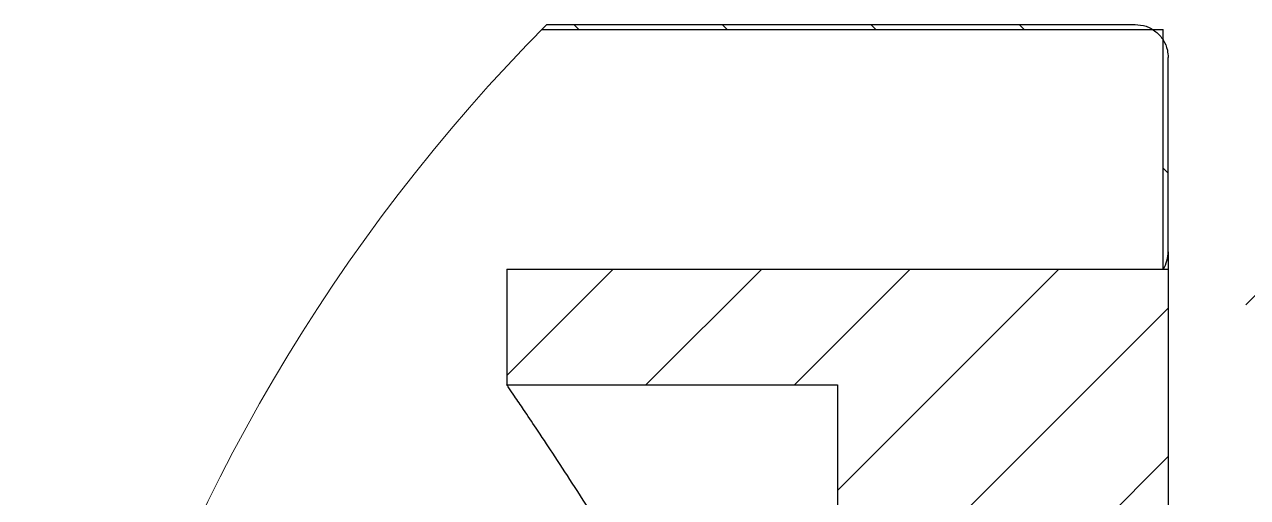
# Model space of a CAD drawing. Header units: millimetres. Extents: x 2 to 1187, y 2 to 839.
# Drawn here: x 757.72 to 794.7, y 748.45 to 762.76 of the extents above; entities that cross this region are included whole.
import ezdxf

# ---------------------------------------------------------------- set-up
doc = ezdxf.new("R2010")
doc.units = ezdxf.units.MM

# ---------------------------------------------------------------- blocks, each defined once
blk = doc.blocks.new('SW_HATCH_5')
at = {"color": 0, "linetype": 'Continuous', "lineweight": 18}
for p, q in [((-59.564, 7.399), (-59.414, 7.249)), ((-55.074, 7.399), (-54.924, 7.249)), ((-50.584, 7.399), (-50.434, 7.249)), ((-46.093, 7.399), (-45.943, 7.249)), ((-41.742, 3.048), (-41.592, 2.898)), ((-58.372, 0), (-61.592, -3.221)), ((-53.882, 0), (-57.382, -3.5)), ((-49.391, 0), (-52.891, -3.5)), ((-44.901, 0), (-51.592, -6.691)), ((-38.942, -0.776), (-39.248, -1.082)), ((-41.592, -1.181), (-49.561, -9.15)), ((-41.592, -5.671), (-45.071, -9.15))]:
    blk.add_line(p, q, dxfattribs=at)

msp = doc.modelspace()

# ---------------------------------------------------------------- linework, layer by layer
at = {"color": 7, "linetype": 'Continuous', "lineweight": 25}
for p, q in [((773.3603, 762.6109), (792.1481, 762.6109)), ((773.5082, 762.7609), (791.2981, 762.7609)), ((792.1481, 755.3621), (792.1481, 762.6109)), ((792.2982, 755.8888), (792.2982, 761.7609)), ((792.2982, 755.8888), (792.2982, 755.3621)), ((772.2982, 755.3621), (772.2982, 751.8621)), ((772.2982, 755.3621), (792.2982, 755.3621)), ((792.2982, 755.3621), (792.2982, 747.7123)), ((772.2982, 751.8621), (782.2982, 751.8621)), ((782.2982, 751.8621), (782.2982, 746.2121))]:
    msp.add_line(p, q, dxfattribs=at)
at = {"color": 7, "linetype": 'Continuous', "lineweight": 18}
msp.add_arc((812.2981, 724.362), 54.5814, 135.29029, 248.5047, dxfattribs=at)
at = {"color": 7, "linetype": 'Continuous', "lineweight": 25}
msp.add_arc((791.2982, 755.8888), 1, 328.21102, 0.00069, dxfattribs=at)
for points, knots in [([(791.2981, 762.7609), (791.4105, 762.7499), (791.6354, 762.7278), (791.935, 762.5554), (792.1612, 762.3017), (792.2811, 762.0205), (792.2933, 761.8347), (792.2982, 761.7609)], [0, 0, 0, 0, 0.214631, 0.4293219, 0.6440143, 0.8587136, 1, 1, 1, 1]), ([(775.5546, 746.862), (775.3488, 747.1963), (774.9307, 747.8752), (774.3064, 748.8525), (773.7222, 749.749), (773.2301, 750.4894), (772.8443, 751.0624), (772.5677, 751.4688), (772.3966, 751.7189), (772.318, 751.8332), (772.2982, 751.8621)], [0, 0, 0, 0, 0.1973176, 0.4008138, 0.5829723, 0.7352589, 0.8476928, 0.9302289, 0.98241, 1, 1, 1, 1])]:
    msp.add_open_spline(points, degree=3, knots=knots, dxfattribs=at)

# ---------------------------------------------------------------- block references
at = {"color": 7, "linetype": 'Continuous', "lineweight": 18}
msp.add_blockref('SW_HATCH_5', (833.8905, 755.3621), dxfattribs=at)

doc.saveas('drawing.dxf')
